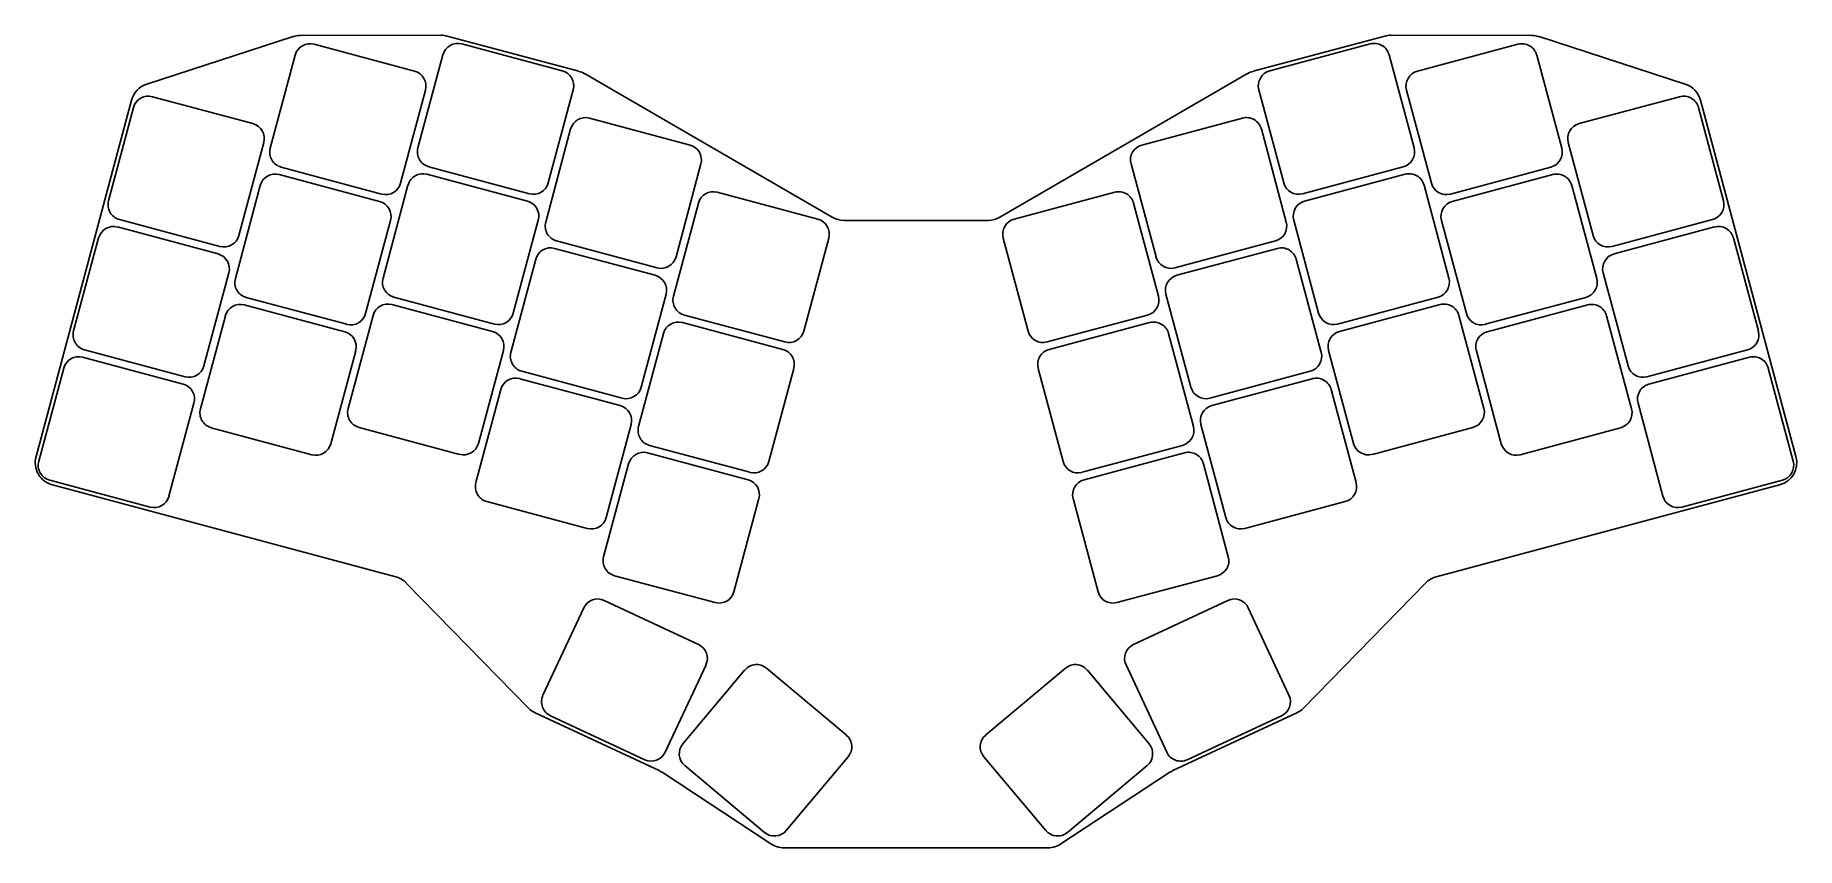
# Model space of a CAD drawing. Header units: millimetres. Extents: x 103 to 332, y -209 to -103.
import ezdxf

# ---------------------------------------------------------------- set-up
doc = ezdxf.new("R2010")
doc.units = ezdxf.units.MM

msp = doc.modelspace()

# ---------------------------------------------------------------- linework, layer by layer
for p, q in [((117.77, -109.58), (136.75, -103.42)), ((137.67, -103.28), (155.96, -103.24)), ((152.52, -107.9), (139.48, -104.41)), ((156.74, -103.34), (173.84, -107.92)), ((171.68, -107.86), (158.64, -104.37)), ((261.3, -107.92), (278.4, -103.34)), ((276.5, -104.37), (263.46, -107.86)), ((279.19, -103.24), (297.48, -103.28)), ((295.67, -104.41), (282.63, -107.9)), ((298.4, -103.42), (317.38, -109.58)), ((137.03, -105.82), (133.8, -117.9)), ((156.19, -105.78), (152.96, -117.85)), ((282.19, -117.85), (278.95, -105.78)), ((301.35, -117.9), (298.12, -105.82)), ((174.57, -108.22), (206.68, -126.85)), ((228.46, -126.85), (260.57, -108.22)), ((103.41, -157.89), (115.8, -111.65)), ((131.54, -114.7), (118.5, -111.21)), ((150.7, -122.43), (153.93, -110.35)), ((169.86, -122.38), (173.1, -110.31)), ((262.05, -110.31), (265.28, -122.38)), ((281.21, -110.35), (284.45, -122.43)), ((316.64, -111.21), (303.6, -114.7)), ((319.35, -111.65), (331.74, -157.89)), ((116.06, -112.62), (112.82, -124.7)), ((188.26, -117.48), (175.22, -113.98)), ((259.93, -113.98), (246.89, -117.48)), ((322.33, -124.7), (319.09, -112.62)), ((172.77, -115.4), (169.53, -127.47)), ((265.61, -127.47), (262.38, -115.4)), ((129.72, -129.23), (132.96, -117.15)), ((302.19, -117.15), (305.42, -129.23)), ((135.21, -120.35), (148.25, -123.84)), ((154.37, -120.3), (167.41, -123.8)), ((186.44, -132), (189.67, -119.93)), ((245.47, -119.93), (248.71, -132)), ((267.73, -123.8), (280.77, -120.3)), ((286.9, -123.84), (299.94, -120.35)), ((132.5, -122.73), (129.27, -134.8)), ((147.99, -124.81), (134.95, -121.31)), ((151.66, -122.68), (148.43, -134.76)), ((167.15, -124.76), (154.11, -121.27)), ((281.03, -121.27), (267.99, -124.76)), ((286.72, -134.76), (283.48, -122.68)), ((300.19, -121.31), (287.15, -124.81)), ((305.88, -134.8), (302.64, -122.73)), ((189.35, -125.02), (186.11, -137.09)), ((204.83, -127.1), (191.79, -123.6)), ((243.35, -123.6), (230.31, -127.1)), ((249.04, -137.09), (245.8, -125.02)), ((114.23, -127.15), (127.27, -130.64)), ((146.17, -139.33), (149.4, -127.25)), ((165.33, -139.29), (168.57, -127.21)), ((208.19, -127.26), (226.96, -127.26)), ((266.58, -127.21), (269.81, -139.29)), ((285.74, -127.25), (288.98, -139.33)), ((307.87, -130.64), (320.91, -127.15)), ((111.53, -129.53), (108.29, -141.6)), ((127.02, -131.61), (113.98, -128.11)), ((170.95, -129.92), (183.99, -133.42)), ((203.01, -141.62), (206.25, -129.55)), ((228.9, -129.55), (232.13, -141.62)), ((251.16, -133.42), (264.2, -129.92)), ((321.17, -128.11), (308.13, -131.61)), ((326.86, -141.6), (323.62, -129.53)), ((168.24, -132.3), (165.01, -144.38)), ((183.73, -134.38), (170.69, -130.89)), ((264.46, -130.89), (251.42, -134.38)), ((270.14, -144.38), (266.91, -132.3)), ((125.19, -146.13), (128.43, -134.06)), ((306.72, -134.06), (309.95, -146.13)), ((181.91, -148.91), (185.14, -136.83)), ((250, -136.83), (253.24, -148.91)), ((143.46, -141.71), (130.42, -138.22)), ((130.68, -137.25), (143.72, -140.74)), ((162.63, -141.67), (149.59, -138.17)), ((149.84, -137.21), (162.88, -140.7)), ((272.26, -140.7), (285.3, -137.21)), ((285.56, -138.17), (272.52, -141.67)), ((291.43, -140.74), (304.47, -137.25)), ((304.72, -138.22), (291.68, -141.71)), ((127.97, -139.63), (124.74, -151.7)), ((147.14, -139.59), (143.9, -151.66)), ((200.31, -144), (187.27, -140.51)), ((187.52, -139.54), (200.56, -143.03)), ((234.58, -143.03), (247.62, -139.54)), ((247.88, -140.51), (234.84, -144)), ((291.25, -151.66), (288.01, -139.59)), ((310.41, -151.7), (307.17, -139.63)), ((184.82, -141.92), (181.58, -153.99)), ((253.56, -153.99), (250.33, -141.92)), ((122.49, -148.51), (109.45, -145.02)), ((109.7, -144.05), (122.74, -147.55)), ((141.64, -156.23), (144.88, -144.16)), ((160.8, -156.19), (164.04, -144.12)), ((271.11, -144.12), (274.34, -156.19)), ((290.27, -144.16), (293.51, -156.23)), ((312.4, -147.55), (325.44, -144.05)), ((325.7, -145.02), (312.66, -148.51)), ((107, -146.43), (103.76, -158.51)), ((179.2, -151.29), (166.16, -147.79)), ((166.42, -146.83), (179.46, -150.32)), ((198.48, -158.52), (201.72, -146.45)), ((233.43, -146.45), (236.66, -158.52)), ((255.69, -150.32), (268.73, -146.83)), ((268.99, -147.79), (255.95, -151.29)), ((331.38, -158.51), (328.15, -146.43)), ((163.71, -149.21), (160.48, -161.28)), ((274.67, -161.28), (271.43, -149.21)), ((120.66, -163.04), (123.9, -150.96)), ((311.25, -150.96), (314.48, -163.04)), ((126.15, -154.15), (139.19, -157.65)), ((145.31, -154.11), (158.35, -157.61)), ((177.38, -165.81), (180.61, -153.73)), ((254.53, -153.73), (257.77, -165.81)), ((276.79, -157.61), (289.83, -154.11)), ((295.95, -157.65), (308.99, -154.15)), ((195.78, -160.9), (182.74, -157.41)), ((182.99, -156.44), (196.03, -159.94)), ((239.11, -159.94), (252.15, -156.44)), ((252.41, -157.41), (239.37, -160.9)), ((180.29, -158.82), (177.05, -170.9)), ((258.09, -170.9), (254.86, -158.82)), ((105.18, -160.96), (118.22, -164.45)), ((150.08, -173.51), (105.53, -161.57)), ((329.62, -161.57), (285.06, -173.51)), ((316.93, -164.45), (329.97, -160.96)), ((161.89, -163.73), (174.93, -167.22)), ((193.96, -175.43), (197.19, -163.35)), ((237.96, -163.35), (241.19, -175.43)), ((260.22, -167.22), (273.26, -163.73)), ((178.47, -173.35), (191.51, -176.84)), ((243.64, -176.84), (256.68, -173.35)), ((167.29, -190.52), (151.45, -174.31)), ((283.69, -174.31), (267.86, -190.52)), ((174.46, -177.53), (169.18, -188.86)), ((189.36, -182.27), (177.12, -176.56)), ((258.02, -176.56), (245.79, -182.27)), ((265.96, -188.86), (260.68, -177.53)), ((185.04, -196.25), (190.33, -184.93)), ((244.82, -184.93), (250.1, -196.25)), ((195.37, -185.58), (187.33, -195.16)), ((208.53, -194.01), (198.18, -185.34)), ((236.96, -185.34), (226.62, -194.01)), ((247.81, -195.16), (239.78, -185.58)), ((184.24, -198.64), (168.17, -191.14)), ((170.15, -191.52), (182.38, -197.22)), ((266.98, -191.14), (250.9, -198.64)), ((252.76, -197.22), (265, -191.52)), ((187.58, -197.98), (197.92, -206.65)), ((200.74, -206.41), (208.77, -196.83)), ((226.37, -196.83), (234.41, -206.41)), ((237.23, -206.65), (247.57, -197.98)), ((198.76, -208.15), (184.62, -198.85)), ((250.52, -198.85), (236.38, -208.15)), ((234.73, -208.64), (200.41, -208.64))]:
    msp.add_line(p, q)
for centre, radius, start, end in [((137.67, -106.28), 3, 90.124, 107.9694), ((138.96, -106.34), 2, 75, 165), ((155.97, -106.24), 3, 75, 90.124), ((158.13, -106.3), 2, 75, 165), ((277.02, -106.3), 2, 15, 105), ((279.18, -106.24), 3, 89.876, 105), ((296.18, -106.34), 2, 15, 105), ((297.47, -106.28), 3, 72.0306, 89.876), ((118.7, -112.43), 3, 107.9694, 165), ((152, -109.83), 2, 345, 75), ((171.17, -109.79), 2, 345, 75), ((173.07, -110.82), 3, 59.876, 75), ((262.08, -110.82), 3, 105, 120.124), ((263.98, -109.79), 2, 105, 195), ((283.14, -109.83), 2, 105, 195), ((316.45, -112.43), 3, 15, 72.0306), ((117.99, -113.14), 2, 75, 165), ((317.16, -113.14), 2, 15, 105), ((174.7, -115.92), 2, 75, 165), ((260.44, -115.92), 2, 15, 105), ((131.03, -116.64), 2, 345, 75), ((304.12, -116.64), 2, 105, 195), ((135.73, -118.41), 2, 165, 255), ((154.89, -118.37), 2, 165, 255), ((187.74, -119.41), 2, 345, 75), ((247.4, -119.41), 2, 105, 195), ((280.25, -118.37), 2, 285, 15), ((299.42, -118.41), 2, 285, 15), ((134.43, -123.24), 2, 75, 165), ((148.77, -121.91), 2, 255, 345), ((153.6, -123.2), 2, 75, 165), ((167.93, -121.87), 2, 255, 345), ((267.21, -121.87), 2, 195, 285), ((281.55, -123.2), 2, 15, 105), ((286.38, -121.91), 2, 195, 285), ((300.71, -123.24), 2, 15, 105), ((114.75, -125.22), 2, 165, 255), ((147.47, -126.74), 2, 345, 75), ((166.64, -126.7), 2, 345, 75), ((191.28, -125.53), 2, 75, 165), ((243.87, -125.53), 2, 15, 105), ((268.51, -126.7), 2, 105, 195), ((287.67, -126.74), 2, 105, 195), ((320.39, -125.22), 2, 285, 15), ((171.47, -127.99), 2, 165, 255), ((204.32, -129.03), 2, 345, 75), ((208.19, -124.26), 3, 239.876, 270), ((226.96, -124.26), 3, 270, 300.124), ((230.83, -129.03), 2, 105, 195), ((263.68, -127.99), 2, 285, 15), ((113.46, -130.05), 2, 75, 165), ((127.79, -128.71), 2, 255, 345), ((307.35, -128.71), 2, 195, 285), ((321.69, -130.05), 2, 15, 105), ((126.5, -133.54), 2, 345, 75), ((170.17, -132.82), 2, 75, 165), ((184.51, -131.48), 2, 255, 345), ((250.64, -131.48), 2, 195, 285), ((264.97, -132.82), 2, 15, 105), ((308.65, -133.54), 2, 105, 195), ((131.2, -135.32), 2, 165, 255), ((150.36, -135.28), 2, 165, 255), ((183.21, -136.31), 2, 345, 75), ((251.93, -136.31), 2, 105, 195), ((284.78, -135.28), 2, 285, 15), ((303.95, -135.32), 2, 285, 15), ((188.04, -137.61), 2, 165, 255), ((247.1, -137.61), 2, 285, 15), ((129.9, -140.15), 2, 75, 165), ((144.24, -138.81), 2, 255, 345), ((149.07, -140.11), 2, 75, 165), ((163.4, -138.77), 2, 255, 345), ((271.74, -138.77), 2, 195, 285), ((286.08, -140.11), 2, 15, 105), ((290.91, -138.81), 2, 195, 285), ((305.24, -140.15), 2, 15, 105), ((110.22, -142.12), 2, 165, 255), ((162.11, -143.6), 2, 345, 75), ((186.75, -142.44), 2, 75, 165), ((201.08, -141.1), 2, 255, 345), ((234.06, -141.1), 2, 195, 285), ((248.4, -142.44), 2, 15, 105), ((273.04, -143.6), 2, 105, 195), ((324.92, -142.12), 2, 285, 15), ((142.94, -143.64), 2, 345, 75), ((292.2, -143.64), 2, 105, 195), ((108.93, -146.95), 2, 75, 165), ((123.26, -145.61), 2, 255, 345), ((166.94, -144.89), 2, 165, 255), ((199.79, -145.93), 2, 345, 75), ((235.36, -145.93), 2, 105, 195), ((268.21, -144.89), 2, 285, 15), ((311.88, -145.61), 2, 195, 285), ((326.22, -146.95), 2, 15, 105), ((121.97, -150.44), 2, 345, 75), ((165.64, -149.72), 2, 75, 165), ((269.5, -149.72), 2, 15, 105), ((313.18, -150.44), 2, 105, 195), ((179.98, -148.39), 2, 255, 345), ((255.17, -148.39), 2, 195, 285), ((126.67, -152.22), 2, 165, 255), ((145.83, -152.18), 2, 165, 255), ((178.68, -153.22), 2, 345, 75), ((256.46, -153.22), 2, 105, 195), ((289.31, -152.18), 2, 285, 15), ((308.48, -152.22), 2, 285, 15), ((183.51, -154.51), 2, 165, 255), ((251.63, -154.51), 2, 285, 15), ((139.71, -155.72), 2, 255, 345), ((158.87, -155.67), 2, 255, 345), ((182.22, -159.34), 2, 75, 165), ((252.93, -159.34), 2, 15, 105), ((276.27, -155.67), 2, 195, 285), ((295.44, -155.72), 2, 195, 285), ((106.31, -158.67), 3, 165, 255), ((105.69, -159.02), 2, 165, 255), ((196.55, -158.01), 2, 255, 345), ((238.59, -158.01), 2, 195, 285), ((328.84, -158.67), 3, 285, 15), ((329.45, -159.02), 2, 285, 15), ((162.41, -161.8), 2, 165, 255), ((195.26, -162.84), 2, 345, 75), ((239.89, -162.84), 2, 105, 195), ((272.74, -161.8), 2, 285, 15), ((118.73, -162.52), 2, 255, 345), ((316.41, -162.52), 2, 195, 285), ((175.45, -165.29), 2, 255, 345), ((259.7, -165.29), 2, 195, 285), ((178.98, -171.42), 2, 165, 255), ((256.16, -171.42), 2, 285, 15), ((149.31, -176.4), 3, 44.3262, 75), ((285.84, -176.4), 3, 105, 135.6738), ((192.02, -174.91), 2, 255, 345), ((243.12, -174.91), 2, 195, 285), ((176.28, -178.37), 2, 65, 155), ((258.87, -178.37), 2, 25, 115), ((188.51, -184.08), 2, 335, 65), ((246.63, -184.08), 2, 115, 205), ((196.9, -186.87), 2, 50, 140), ((238.25, -186.87), 2, 40, 130), ((170.99, -189.7), 2, 155, 245), ((264.15, -189.7), 2, 295, 25), ((169.44, -188.43), 3, 224.3262, 245), ((265.71, -188.43), 3, 295, 315.6738), ((207.24, -195.55), 2, 320, 50), ((227.9, -195.55), 2, 130, 220), ((183.23, -195.41), 2, 245, 335), ((188.86, -196.44), 2, 140, 230), ((246.28, -196.44), 2, 310, 40), ((251.92, -195.41), 2, 205, 295), ((182.97, -201.36), 3, 56.671, 65), ((252.17, -201.36), 3, 115, 123.329), ((199.21, -205.12), 2, 230, 320), ((235.94, -205.12), 2, 220, 310), ((200.41, -205.64), 3, 236.671, 270), ((234.73, -205.64), 3, 270, 303.329)]:
    msp.add_arc(centre, radius, start, end)

doc.saveas('drawing.dxf')
